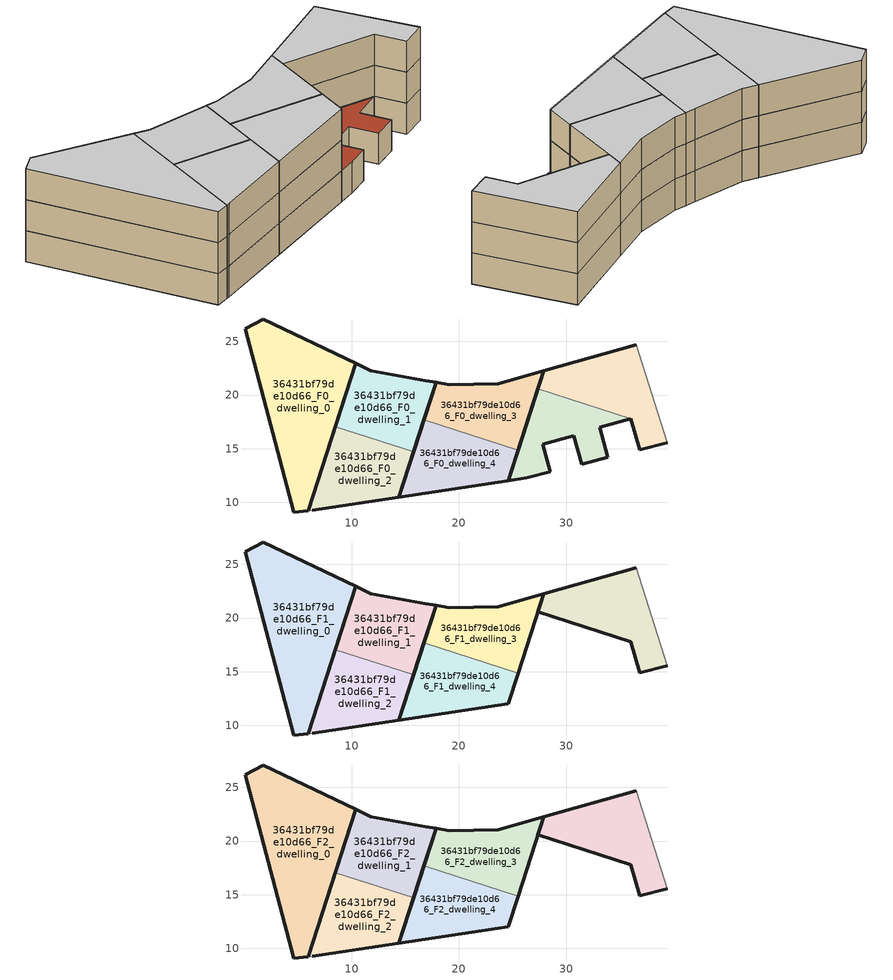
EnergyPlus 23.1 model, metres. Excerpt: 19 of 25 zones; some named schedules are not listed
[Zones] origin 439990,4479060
36431bf79de10d66_F0_dwelling_0
 floor ground (EU_floor_Construction): 5.95,9.22 10.39,22.95 1.76,27.09 0.08,26.2 4.6,9.09 z0
 wall outside (EU_wall_Construction): 4.6,9.09 0.08,26.2 1.76,27.09 10.39,22.95 5.95,9.22 4.6,9.09 z0:3
36431bf79de10d66_F0_dwelling_1
 floor ground (EU_floor_Construction): 15.77,14.7 17.87,21.18 16.92,21.35 11.77,22.28 10.39,22.95 8.48,17.06 z0
 wall outside (EU_wall_Construction): 8.48,17.06 10.39,22.95 11.77,22.28 16.92,21.35 17.87,21.18 15.77,14.7 z0:3
 wall to 36431bf79de10d66_F0_dwelling_2 (EU_wall_Construction): 15.77,14.7 8.48,17.06 z0:3
36431bf79de10d66_F0_dwelling_2
 floor ground (EU_floor_Construction): 14.41,10.49 15.77,14.7 8.48,17.06 5.95,9.22 6.3,9.26 z0
 wall outside (EU_wall_Construction): 5.95,9.22 8.48,17.06 / 15.77,14.7 14.41,10.49 6.3,9.26 z0:3
 wall adiabatic (EU_wall_Construction): 6.3,9.26 5.95,9.22 z0:3
36431bf79de10d66_F0_dwelling_3
 floor ground (EU_floor_Construction): 25.51,14.85 27.9,22.25 23.65,21.05 19.09,20.97 17.87,21.18 16.74,17.68 z0
 wall outside (EU_wall_Construction): 16.74,17.68 17.87,21.18 19.09,20.97 23.65,21.05 27.9,22.25 25.51,14.85 z0:3
 wall to 36431bf79de10d66_F0_dwelling_4 (EU_wall_Construction): 25.51,14.85 16.74,17.68 z0:3
36431bf79de10d66_F0_dwelling_4
 floor ground (EU_floor_Construction): 24.59,12.02 25.51,14.85 16.74,17.68 14.41,10.49 z0
 wall outside (EU_wall_Construction): 25.51,14.85 24.59,12.02 14.41,10.49 16.74,17.68 z0:3
36431bf79de10d66_F0_dwelling_5
 floor ground (EU_floor_Construction): 39.42,15.55 36.55,24.68 27.9,22.25 27.36,20.58 36.02,17.78 36.84,14.91 z0
 wall outside (EU_wall_Construction): 39.42,15.55 36.84,14.91 36.02,17.78 / 27.36,20.58 27.9,22.25 36.55,24.68 z0:3
 wall adiabatic (EU_wall_Construction): 36.55,24.68 39.42,15.55 z0:3
 wall to 36431bf79de10d66_F0_dwelling_6 (EU_wall_Construction): 36.02,17.78 27.36,20.58 z0:3
36431bf79de10d66_F0_dwelling_6
 floor ground (EU_floor_Construction): 33.9,14.18 33.15,16.98 36.02,17.78 27.36,20.58 24.59,12.02 26.34,12.28 28.53,12.83 27.8,15.39 30.7,16.21 31.44,13.56 z0
 wall outside (EU_wall_Construction): 36.02,17.78 33.15,16.98 33.9,14.18 31.44,13.56 30.7,16.21 27.8,15.39 28.53,12.83 26.34,12.28 24.59,12.02 27.36,20.58 z0:3
 roof outside (EU_roof_Construction): 36.02,17.78 33.15,16.98 33.9,14.18 31.44,13.56 30.7,16.21 27.8,15.39 28.53,12.83 26.34,12.28 24.59,12.02 27.36,20.58 z3
36431bf79de10d66_F1_dwelling_0
 floor to 36431bf79de10d66_F0_dwelling_0 (EU_floor_Construction): 5.95,9.22 10.39,22.95 1.76,27.09 0.08,26.2 4.6,9.09 z3
 wall outside (EU_wall_Construction): 4.6,9.09 0.08,26.2 1.76,27.09 10.39,22.95 5.95,9.22 4.6,9.09 z3:6
36431bf79de10d66_F1_dwelling_1
 floor to 36431bf79de10d66_F0_dwelling_1 (EU_floor_Construction): 15.77,14.7 17.87,21.18 16.92,21.35 11.77,22.28 10.39,22.95 8.48,17.06 z3
 wall outside (EU_wall_Construction): 8.48,17.06 10.39,22.95 11.77,22.28 16.92,21.35 17.87,21.18 15.77,14.7 z3:6
 wall to 36431bf79de10d66_F1_dwelling_2 (EU_wall_Construction): 15.77,14.7 8.48,17.06 z3:6
36431bf79de10d66_F1_dwelling_2
 floor to 36431bf79de10d66_F0_dwelling_2 (EU_floor_Construction): 14.41,10.49 15.77,14.7 8.48,17.06 5.95,9.22 6.3,9.26 z3
 wall outside (EU_wall_Construction): 5.95,9.22 8.48,17.06 / 15.77,14.7 14.41,10.49 6.3,9.26 z3:6
 wall adiabatic (EU_wall_Construction): 6.3,9.26 5.95,9.22 z3:6
36431bf79de10d66_F1_dwelling_3
 floor to 36431bf79de10d66_F0_dwelling_3 (EU_floor_Construction): 25.51,14.85 27.9,22.25 23.65,21.05 19.09,20.97 17.87,21.18 16.74,17.68 z3
 wall outside (EU_wall_Construction): 16.74,17.68 17.87,21.18 19.09,20.97 23.65,21.05 27.9,22.25 25.51,14.85 z3:6
 wall to 36431bf79de10d66_F1_dwelling_4 (EU_wall_Construction): 25.51,14.85 16.74,17.68 z3:6
36431bf79de10d66_F1_dwelling_4
 floor to 36431bf79de10d66_F0_dwelling_4 (EU_floor_Construction): 24.59,12.02 25.51,14.85 16.74,17.68 14.41,10.49 z3
 wall outside (EU_wall_Construction): 25.51,14.85 24.59,12.02 14.41,10.49 16.74,17.68 z3:6
36431bf79de10d66_F1_dwelling_5
 floor to 36431bf79de10d66_F0_dwelling_5 (EU_floor_Construction): 39.42,15.55 36.55,24.68 27.9,22.25 27.36,20.58 36.02,17.78 36.84,14.91 z3
 wall outside (EU_wall_Construction): 39.42,15.55 36.84,14.91 36.02,17.78 27.36,20.58 27.9,22.25 36.55,24.68 z3:6
 wall adiabatic (EU_wall_Construction): 36.55,24.68 39.42,15.55 z3:6
36431bf79de10d66_F2_dwelling_0
 floor to 36431bf79de10d66_F1_dwelling_0 (EU_floor_Construction): 5.95,9.22 10.39,22.95 1.76,27.09 0.08,26.2 4.6,9.09 z6
 wall outside (EU_wall_Construction): 4.6,9.09 0.08,26.2 1.76,27.09 10.39,22.95 5.95,9.22 4.6,9.09 z6:9
 ceiling to 36431bf79de10d66_F3_dwelling_0 (EU_floor_Construction): 10.39,22.95 5.95,9.22 4.6,9.09 0.08,26.2 1.76,27.09 z9
36431bf79de10d66_F2_dwelling_1
 floor to 36431bf79de10d66_F1_dwelling_1 (EU_floor_Construction): 15.77,14.7 17.87,21.18 16.92,21.35 11.77,22.28 10.39,22.95 8.48,17.06 z6
 wall outside (EU_wall_Construction): 8.48,17.06 10.39,22.95 11.77,22.28 16.92,21.35 17.87,21.18 15.77,14.7 z6:9
 wall to 36431bf79de10d66_F2_dwelling_2 (EU_wall_Construction): 15.77,14.7 8.48,17.06 z6:9
 ceiling to 36431bf79de10d66_F3_dwelling_1 (EU_floor_Construction): 17.87,21.18 15.77,14.7 8.48,17.06 10.39,22.95 11.77,22.28 16.92,21.35 z9
36431bf79de10d66_F2_dwelling_2
 floor to 36431bf79de10d66_F1_dwelling_2 (EU_floor_Construction): 14.41,10.49 15.77,14.7 8.48,17.06 5.95,9.22 6.3,9.26 z6
 wall outside (EU_wall_Construction): 5.95,9.22 8.48,17.06 / 15.77,14.7 14.41,10.49 6.3,9.26 z6:9
 wall adiabatic (EU_wall_Construction): 6.3,9.26 5.95,9.22 z6:9
 ceiling to 36431bf79de10d66_F3_dwelling_2 (EU_floor_Construction): 15.77,14.7 14.41,10.49 6.3,9.26 5.95,9.22 8.48,17.06 z9
36431bf79de10d66_F2_dwelling_3
 floor to 36431bf79de10d66_F1_dwelling_3 (EU_floor_Construction): 25.51,14.85 27.9,22.25 23.65,21.05 19.09,20.97 17.87,21.18 16.74,17.68 z6
 wall outside (EU_wall_Construction): 16.74,17.68 17.87,21.18 19.09,20.97 23.65,21.05 27.9,22.25 25.51,14.85 z6:9
 wall to 36431bf79de10d66_F2_dwelling_4 (EU_wall_Construction): 25.51,14.85 16.74,17.68 z6:9
 ceiling to 36431bf79de10d66_F3_dwelling_3 (EU_floor_Construction): 27.9,22.25 25.51,14.85 16.74,17.68 17.87,21.18 19.09,20.97 23.65,21.05 z9
36431bf79de10d66_F2_dwelling_4
 floor to 36431bf79de10d66_F1_dwelling_4 (EU_floor_Construction): 24.59,12.02 25.51,14.85 16.74,17.68 14.41,10.49 z6
 wall outside (EU_wall_Construction): 25.51,14.85 24.59,12.02 14.41,10.49 16.74,17.68 z6:9
 ceiling to 36431bf79de10d66_F3_dwelling_4 (EU_floor_Construction): 25.51,14.85 24.59,12.02 14.41,10.49 16.74,17.68 z9
36431bf79de10d66_F2_dwelling_5
 floor to 36431bf79de10d66_F1_dwelling_5 (EU_floor_Construction): 39.42,15.55 36.55,24.68 27.9,22.25 27.36,20.58 36.02,17.78 36.84,14.91 z6
 wall outside (EU_wall_Construction): 39.42,15.55 36.84,14.91 36.02,17.78 27.36,20.58 27.9,22.25 36.55,24.68 z6:9
 wall adiabatic (EU_wall_Construction): 36.55,24.68 39.42,15.55 z6:9
 ceiling to 36431bf79de10d66_F3_dwelling_5 (EU_floor_Construction): 36.55,24.68 39.42,15.55 36.84,14.91 36.02,17.78 27.36,20.58 27.9,22.25 z9
[Building]
EU S2 Campaign: North Axis=0; Terrain=City; Solar Distribution=FullExterior
[Site:Location]
Madrid: Latitude=40.5; Longitude=-3.5; Time Zone=1; Elevation=609
[SizingPeriod:WeatherFileDays]
AnnualSizingPeriod: Begin Month=1; Begin Day of Month=1; End Month=12; End Day of Month=31; Day of Week for Start Day=Monday; Use Weather File Daylight Saving Period=No; Use Weather File Rain and Snow Indicators=No
[MATERIAL]
EU_InternalMass_Material: Roughness=MediumRough; Thickness=0.1; Conductivity=1; Density=1800; Specific Heat=900; Thermal Absorptance=0.9; Solar Absorptance=0.7; Visible Absorptance=0.7
[MATERIAL:NOMASS] Roughness=MediumRough; Thermal Absorptance=0.9; Solar Absorptance=0.7; Visible Absorptance=0.7
Name | Thermal Resistance
EU_wall_NoMass | 1.60022
EU_roof_NoMass | 1.57597
EU_floor_NoMass | 0.470652
[CONSTRUCTION]
EU_wall_Construction: EU_wall_NoMass
EU_roof_Construction: EU_roof_NoMass
EU_floor_Construction: EU_floor_NoMass
EU_InternalMass_Construction: EU_InternalMass_Material
[ZONE] Type=1; Multiplier=1; Ceiling Height=autocalculate; Floor Area=autocalculate; Part of Total Floor Area=Yes
Name | Volume
36431bf79de10d66_F0_dwelling_0; 36431bf79de10d66_F1_dwelling_0; 36431bf79de10d66_F2_dwelling_0 | 291.181
36431bf79de10d66_F0_dwelling_1; 36431bf79de10d66_F1_dwelling_1; 36431bf79de10d66_F2_dwelling_1 | 145.605
36431bf79de10d66_F0_dwelling_2; 36431bf79de10d66_F1_dwelling_2; 36431bf79de10d66_F2_dwelling_2 | 145.608
36431bf79de10d66_F0_dwelling_3; 36431bf79de10d66_F1_dwelling_3; 36431bf79de10d66_F2_dwelling_3 | 145.594
36431bf79de10d66_F0_dwelling_4; 36431bf79de10d66_F1_dwelling_4; 36431bf79de10d66_F2_dwelling_4 | 145.579
36431bf79de10d66_F0_dwelling_5; 36431bf79de10d66_F1_dwelling_5; 36431bf79de10d66_F2_dwelling_5 | 160.414
36431bf79de10d66_F0_dwelling_6 | 130.774
[INTERNALMASS] Construction=EU_InternalMass_Construction
Name | Zone or ZoneList | Surface Area
36431bf79de10d66_F0_dwelling_0_EU_InternalMass | 36431bf79de10d66_F0_dwelling_0 | 97.0601
36431bf79de10d66_F0_dwelling_1_EU_InternalMass | 36431bf79de10d66_F0_dwelling_1 | 48.5349
36431bf79de10d66_F0_dwelling_2_EU_InternalMass | 36431bf79de10d66_F0_dwelling_2 | 48.5304
36431bf79de10d66_F0_dwelling_3_EU_InternalMass | 36431bf79de10d66_F0_dwelling_3 | 48.5313
36431bf79de10d66_F0_dwelling_4_EU_InternalMass | 36431bf79de10d66_F0_dwelling_4 | 48.5264
36431bf79de10d66_F0_dwelling_5_EU_InternalMass | 36431bf79de10d66_F0_dwelling_5 | 53.4712
36431bf79de10d66_F0_dwelling_6_EU_InternalMass | 36431bf79de10d66_F0_dwelling_6 | 43.5913
36431bf79de10d66_F1_dwelling_0_EU_InternalMass | 36431bf79de10d66_F1_dwelling_0 | 64.7095
36431bf79de10d66_F1_dwelling_1_EU_InternalMass | 36431bf79de10d66_F1_dwelling_1 | 64.7098
36431bf79de10d66_F1_dwelling_2_EU_InternalMass | 36431bf79de10d66_F1_dwelling_2 | 64.7107
36431bf79de10d66_F1_dwelling_3_EU_InternalMass | 36431bf79de10d66_F1_dwelling_3 | 64.704
36431bf79de10d66_F1_dwelling_4_EU_InternalMass | 36431bf79de10d66_F1_dwelling_4 | 64.7101
36431bf79de10d66_F1_dwelling_5_EU_InternalMass | 36431bf79de10d66_F1_dwelling_5 | 64.7079
36431bf79de10d66_F2_dwelling_0_EU_InternalMass | 36431bf79de10d66_F2_dwelling_0 | 64.7095
36431bf79de10d66_F2_dwelling_1_EU_InternalMass | 36431bf79de10d66_F2_dwelling_1 | 64.7098
36431bf79de10d66_F2_dwelling_2_EU_InternalMass | 36431bf79de10d66_F2_dwelling_2 | 64.7107
36431bf79de10d66_F2_dwelling_3_EU_InternalMass | 36431bf79de10d66_F2_dwelling_3 | 64.704
36431bf79de10d66_F2_dwelling_4_EU_InternalMass | 36431bf79de10d66_F2_dwelling_4 | 64.7101
36431bf79de10d66_F2_dwelling_5_EU_InternalMass | 36431bf79de10d66_F2_dwelling_5 | 64.7079
[OTHEREQUIPMENT] Fuel Type=Electricity; Design Level Calculation Method=Watts/Area; Power per Zone Floor Area=1; Fraction Latent=0; Fraction Radiant=0; Fraction Lost=0; Carbon Dioxide Generation Rate=0; EndUse Subcategory=EU_Step8_InternalGains
Name | Zone or ZoneList or Space or SpaceList | Schedule
EU_Step8_InternalGain_36431bf79de10d66_F0_dwelling_0_f000 | 36431bf79de10d66_F0_dwelling_0 | EU_Step8_GainSchedule_36431bf79de10d66_F0_dwelling_0_f000
EU_Step8_InternalGain_36431bf79de10d66_F0_dwelling_1_f000 | 36431bf79de10d66_F0_dwelling_1 | EU_Step8_GainSchedule_36431bf79de10d66_F0_dwelling_1_f000
EU_Step8_InternalGain_36431bf79de10d66_F0_dwelling_2_f000 | 36431bf79de10d66_F0_dwelling_2 | EU_Step8_GainSchedule_36431bf79de10d66_F0_dwelling_2_f000
EU_Step8_InternalGain_36431bf79de10d66_F0_dwelling_3_f000 | 36431bf79de10d66_F0_dwelling_3 | EU_Step8_GainSchedule_36431bf79de10d66_F0_dwelling_3_f000
EU_Step8_InternalGain_36431bf79de10d66_F0_dwelling_4_f000 | 36431bf79de10d66_F0_dwelling_4 | EU_Step8_GainSchedule_36431bf79de10d66_F0_dwelling_4_f000
EU_Step8_InternalGain_36431bf79de10d66_F0_dwelling_5_f000 | 36431bf79de10d66_F0_dwelling_5 | EU_Step8_GainSchedule_36431bf79de10d66_F0_dwelling_5_f000
EU_Step8_InternalGain_36431bf79de10d66_F0_dwelling_6_f000 | 36431bf79de10d66_F0_dwelling_6 | EU_Step8_GainSchedule_36431bf79de10d66_F0_dwelling_6_f000
EU_Step8_InternalGain_36431bf79de10d66_F1_dwelling_0_f000 | 36431bf79de10d66_F1_dwelling_0 | EU_Step8_GainSchedule_36431bf79de10d66_F1_dwelling_0_f000
EU_Step8_InternalGain_36431bf79de10d66_F1_dwelling_1_f000 | 36431bf79de10d66_F1_dwelling_1 | EU_Step8_GainSchedule_36431bf79de10d66_F1_dwelling_1_f000
EU_Step8_InternalGain_36431bf79de10d66_F1_dwelling_2_f000 | 36431bf79de10d66_F1_dwelling_2 | EU_Step8_GainSchedule_36431bf79de10d66_F1_dwelling_2_f000
EU_Step8_InternalGain_36431bf79de10d66_F1_dwelling_3_f000 | 36431bf79de10d66_F1_dwelling_3 | EU_Step8_GainSchedule_36431bf79de10d66_F1_dwelling_3_f000
EU_Step8_InternalGain_36431bf79de10d66_F1_dwelling_4_f000 | 36431bf79de10d66_F1_dwelling_4 | EU_Step8_GainSchedule_36431bf79de10d66_F1_dwelling_4_f000
EU_Step8_InternalGain_36431bf79de10d66_F1_dwelling_5_f000 | 36431bf79de10d66_F1_dwelling_5 | EU_Step8_GainSchedule_36431bf79de10d66_F1_dwelling_5_f000
EU_Step8_InternalGain_36431bf79de10d66_F2_dwelling_0_f000 | 36431bf79de10d66_F2_dwelling_0 | EU_Step8_GainSchedule_36431bf79de10d66_F2_dwelling_0_f000
EU_Step8_InternalGain_36431bf79de10d66_F2_dwelling_1_f000 | 36431bf79de10d66_F2_dwelling_1 | EU_Step8_GainSchedule_36431bf79de10d66_F2_dwelling_1_f000
EU_Step8_InternalGain_36431bf79de10d66_F2_dwelling_2_f000 | 36431bf79de10d66_F2_dwelling_2 | EU_Step8_GainSchedule_36431bf79de10d66_F2_dwelling_2_f000
EU_Step8_InternalGain_36431bf79de10d66_F2_dwelling_3_f000 | 36431bf79de10d66_F2_dwelling_3 | EU_Step8_GainSchedule_36431bf79de10d66_F2_dwelling_3_f000
EU_Step8_InternalGain_36431bf79de10d66_F2_dwelling_4_f000 | 36431bf79de10d66_F2_dwelling_4 | EU_Step8_GainSchedule_36431bf79de10d66_F2_dwelling_4_f000
EU_Step8_InternalGain_36431bf79de10d66_F2_dwelling_5_f000 | 36431bf79de10d66_F2_dwelling_5 | EU_Step8_GainSchedule_36431bf79de10d66_F2_dwelling_5_f000
[ZONEVENTILATION:DESIGNFLOWRATE] Schedule=EU_AlwaysOn; Design Flow Rate Calculation Method=AirChanges/Hour; Air Changes per Hour=0.480704; Ventilation Type=Natural; Fan Pressure Rise=0; Fan Total Efficiency=1; Constant Term Coefficient=1; Temperature Term Coefficient=0; Velocity Term Coefficient=0; Velocity Squared Term Coefficient=0; Minimum Indoor Temperature=-100; Maximum Indoor Temperature=100; Delta Temperature=-100; Minimum Outdoor Temperature=-100; Maximum Outdoor Temperature=100; Maximum Wind Speed=40
Name | Zone or ZoneList or Space or SpaceList
EU_ConstantAir_36431bf79de10d66_F0_dwelling_0 | 36431bf79de10d66_F0_dwelling_0
EU_ConstantAir_36431bf79de10d66_F0_dwelling_1 | 36431bf79de10d66_F0_dwelling_1
EU_ConstantAir_36431bf79de10d66_F0_dwelling_2 | 36431bf79de10d66_F0_dwelling_2
EU_ConstantAir_36431bf79de10d66_F0_dwelling_3 | 36431bf79de10d66_F0_dwelling_3
EU_ConstantAir_36431bf79de10d66_F0_dwelling_4 | 36431bf79de10d66_F0_dwelling_4
EU_ConstantAir_36431bf79de10d66_F0_dwelling_5 | 36431bf79de10d66_F0_dwelling_5
EU_ConstantAir_36431bf79de10d66_F0_dwelling_6 | 36431bf79de10d66_F0_dwelling_6
EU_ConstantAir_36431bf79de10d66_F1_dwelling_0 | 36431bf79de10d66_F1_dwelling_0
EU_ConstantAir_36431bf79de10d66_F1_dwelling_1 | 36431bf79de10d66_F1_dwelling_1
EU_ConstantAir_36431bf79de10d66_F1_dwelling_2 | 36431bf79de10d66_F1_dwelling_2
EU_ConstantAir_36431bf79de10d66_F1_dwelling_3 | 36431bf79de10d66_F1_dwelling_3
EU_ConstantAir_36431bf79de10d66_F1_dwelling_4 | 36431bf79de10d66_F1_dwelling_4
EU_ConstantAir_36431bf79de10d66_F1_dwelling_5 | 36431bf79de10d66_F1_dwelling_5
EU_ConstantAir_36431bf79de10d66_F2_dwelling_0 | 36431bf79de10d66_F2_dwelling_0
EU_ConstantAir_36431bf79de10d66_F2_dwelling_1 | 36431bf79de10d66_F2_dwelling_1
EU_ConstantAir_36431bf79de10d66_F2_dwelling_2 | 36431bf79de10d66_F2_dwelling_2
EU_ConstantAir_36431bf79de10d66_F2_dwelling_3 | 36431bf79de10d66_F2_dwelling_3
EU_ConstantAir_36431bf79de10d66_F2_dwelling_4 | 36431bf79de10d66_F2_dwelling_4
EU_ConstantAir_36431bf79de10d66_F2_dwelling_5 | 36431bf79de10d66_F2_dwelling_5
[HVACTEMPLATE:THERMOSTAT] Constant Heating Setpoint=20; Constant Cooling Setpoint=50
EU_HeatOnly_36431bf79de10d66_F0_dwelling_0; EU_HeatOnly_36431bf79de10d66_F0_dwelling_1; EU_HeatOnly_36431bf79de10d66_F0_dwelling_2; EU_HeatOnly_36431bf79de10d66_F0_dwelling_3; EU_HeatOnly_36431bf79de10d66_F0_dwelling_4; EU_HeatOnly_36431bf79de10d66_F0_dwelling_5; EU_HeatOnly_36431bf79de10d66_F0_dwelling_6; EU_HeatOnly_36431bf79de10d66_F1_dwelling_0; EU_HeatOnly_36431bf79de10d66_F1_dwelling_1; EU_HeatOnly_36431bf79de10d66_F1_dwelling_2; EU_HeatOnly_36431bf79de10d66_F1_dwelling_3; EU_HeatOnly_36431bf79de10d66_F1_dwelling_4; EU_HeatOnly_36431bf79de10d66_F1_dwelling_5; EU_HeatOnly_36431bf79de10d66_F2_dwelling_0; EU_HeatOnly_36431bf79de10d66_F2_dwelling_1; EU_HeatOnly_36431bf79de10d66_F2_dwelling_2; EU_HeatOnly_36431bf79de10d66_F2_dwelling_3; EU_HeatOnly_36431bf79de10d66_F2_dwelling_4; EU_HeatOnly_36431bf79de10d66_F2_dwelling_5; EU_HeatOnly_36431bf79de10d66_F3_dwelling_0; EU_HeatOnly_36431bf79de10d66_F3_dwelling_1; EU_HeatOnly_36431bf79de10d66_F3_dwelling_2; EU_HeatOnly_36431bf79de10d66_F3_dwelling_3; EU_HeatOnly_36431bf79de10d66_F3_dwelling_4; EU_HeatOnly_36431bf79de10d66_F3_dwelling_5
[HVACTEMPLATE:ZONE:IDEALLOADSAIRSYSTEM] System Availability Schedule=EU_AlwaysOn; Maximum Heating Supply Air Temperature=50; Minimum Cooling Supply Air Temperature=13; Maximum Heating Supply Air Humidity Ratio=0.0156; Minimum Cooling Supply Air Humidity Ratio=0.0077; Heating Limit=NoLimit; Cooling Limit=NoLimit; Heating Availability Schedule=EU_AlwaysOn; Cooling Availability Schedule=EU_CoolingOff; Dehumidification Control Type=ConstantSensibleHeatRatio; Cooling Sensible Heat Ratio=0.7; Dehumidification Setpoint=60; Humidification Control Type=None; Humidification Setpoint=30; Outdoor Air Method=None; Outdoor Air Flow Rate per Person=0.00944; Outdoor Air Flow Rate per Zone Floor Area=0; Outdoor Air Flow Rate per Zone=0; Demand Controlled Ventilation Type=None; Outdoor Air Economizer Type=NoEconomizer; Heat Recovery Type=None; Sensible Heat Recovery Effectiveness=0.7; Latent Heat Recovery Effectiveness=0.65
Name | Template Thermostat
36431bf79de10d66_F0_dwelling_0 | EU_HeatOnly_36431bf79de10d66_F0_dwelling_0
36431bf79de10d66_F0_dwelling_1 | EU_HeatOnly_36431bf79de10d66_F0_dwelling_1
36431bf79de10d66_F0_dwelling_2 | EU_HeatOnly_36431bf79de10d66_F0_dwelling_2
36431bf79de10d66_F0_dwelling_3 | EU_HeatOnly_36431bf79de10d66_F0_dwelling_3
36431bf79de10d66_F0_dwelling_4 | EU_HeatOnly_36431bf79de10d66_F0_dwelling_4
36431bf79de10d66_F0_dwelling_5 | EU_HeatOnly_36431bf79de10d66_F0_dwelling_5
36431bf79de10d66_F0_dwelling_6 | EU_HeatOnly_36431bf79de10d66_F0_dwelling_6
36431bf79de10d66_F1_dwelling_0 | EU_HeatOnly_36431bf79de10d66_F1_dwelling_0
36431bf79de10d66_F1_dwelling_1 | EU_HeatOnly_36431bf79de10d66_F1_dwelling_1
36431bf79de10d66_F1_dwelling_2 | EU_HeatOnly_36431bf79de10d66_F1_dwelling_2
36431bf79de10d66_F1_dwelling_3 | EU_HeatOnly_36431bf79de10d66_F1_dwelling_3
36431bf79de10d66_F1_dwelling_4 | EU_HeatOnly_36431bf79de10d66_F1_dwelling_4
36431bf79de10d66_F1_dwelling_5 | EU_HeatOnly_36431bf79de10d66_F1_dwelling_5
